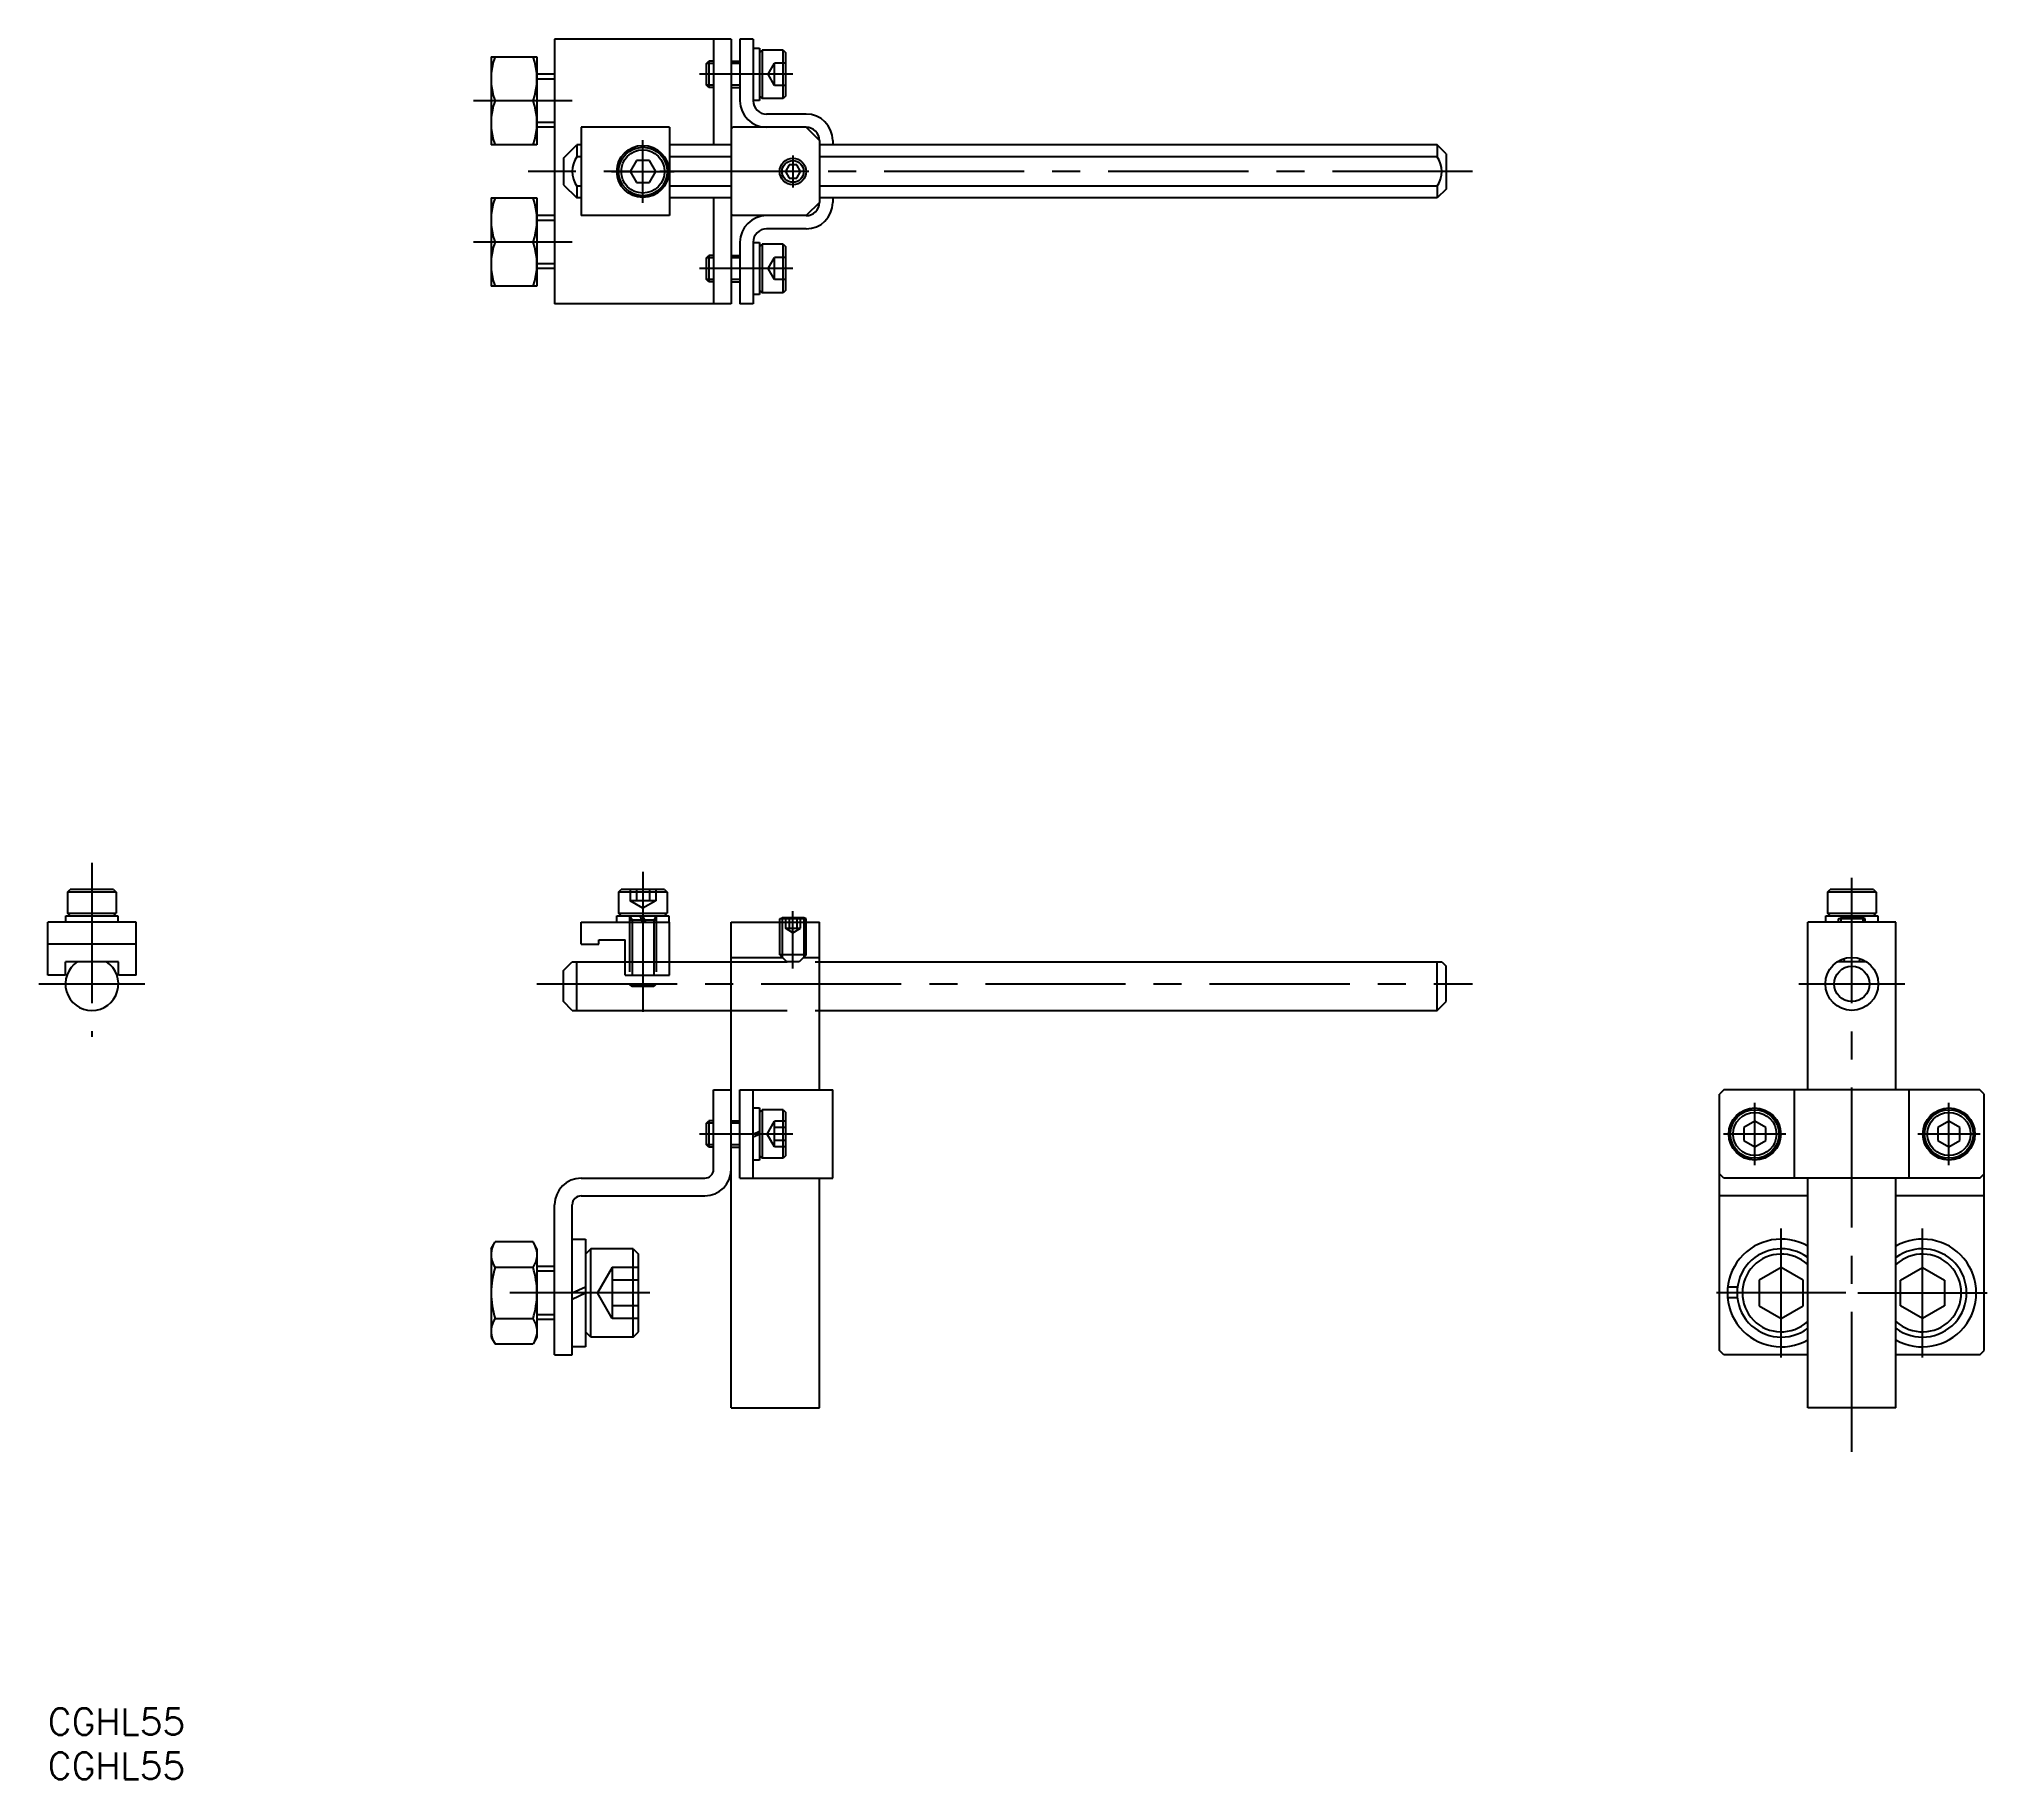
# Model space of a CAD drawing. Extents: x -1 to 220, y -8 to 189.
import ezdxf

# ---------------------------------------------------------------- set-up
doc = ezdxf.new("R2010")
doc.units = 0
doc.header["$LTSCALE"] = 0.5
doc.linetypes.add('CENTER', pattern=[50.8, 31.75, -6.35, 6.35, -6.35])
doc.linetypes.add('DASHED', pattern=[19.05, 12.7, -6.35])
doc.layers.get('0').update_dxf_attribs({"linetype": 'CONTINUOUS'})
doc.layers.add('CENTER', color=1, linetype='CENTER')
doc.styles.get("Standard").update_dxf_attribs({"font": 'txt.shx', "height": 3, "bigfont": 'bigfont.shx'})

# ---------------------------------------------------------------- blocks, each defined once
blk = doc.blocks.new('*U69')
at = {"color": 7, "linetype": 'CONTINUOUS'}
blk.add_text('CGHL55', height=3, dxfattribs=at).set_placement((0, -3))
blk = doc.blocks.new('*U70')
at = {"color": 7, "linetype": 'CONTINUOUS'}
blk.add_text('CGHL55', height=3, dxfattribs=at).set_placement((0, -8))

msp = doc.modelspace()

# ---------------------------------------------------------------- linework, layer by layer
at = {"color": 7, "linetype": 'CONTINUOUS'}
for p, q in [((77.42, 189.04), (57.42, 189.04)), ((57.42, 189.04), (57.42, 159.04)), ((75.42, 189.04), (75.42, 177.04)), ((77.42, 189.04), (77.42, 177.04)), ((79.92, 189.04), (78.42, 189.04)), ((78.42, 189.04), (78.42, 182.04)), ((79.92, 189.04), (79.92, 182.04)), ((79.92, 187.99), (80.62, 187.99)), ((80.62, 187.99), (80.62, 182.09)), ((80.62, 187.49), (80.92, 187.79)), ((83.32, 187.79), (80.92, 187.79)), ((80.92, 187.79), (80.92, 182.29)), ((83.32, 187.79), (83.62, 187.49)), ((83.32, 182.29), (83.32, 187.79)), ((50.22, 187.04), (50.22, 177.04)), ((50.22, 187.04), (55.42, 187.04)), ((55.42, 187.04), (55.42, 177.04)), ((74.62, 186.27), (74.89, 186.54)), ((74.62, 183.81), (74.62, 186.27)), ((75.42, 186.54), (74.89, 186.54)), ((74.89, 186.54), (74.89, 183.54)), ((77.42, 186.54), (78.42, 186.54)), ((83.62, 182.59), (83.62, 187.49)), ((57.42, 185.04), (55.42, 185.04)), ((74.89, 183.54), (74.62, 183.81)), ((75.42, 183.54), (74.89, 183.54)), ((77.42, 183.54), (78.42, 183.54)), ((54.98, 182.04), (50.67, 182.04)), ((80.62, 182.09), (79.92, 182.09)), ((80.62, 182.59), (80.92, 182.29)), ((83.32, 182.29), (80.92, 182.29)), ((83.62, 182.59), (83.32, 182.29)), ((57.42, 179.04), (55.42, 179.04)), ((70.42, 179.04), (60.42, 179.04)), ((60.42, 179.04), (60.42, 169.04)), ((70.42, 179.04), (70.42, 169.04)), ((77.62, 179.04), (77.42, 178.84)), ((77.42, 178.84), (77.42, 169.24)), ((85.92, 179.04), (77.62, 179.04)), ((85.92, 180.54), (81.42, 180.54)), ((85.92, 179.04), (87.42, 177.54)), ((55.42, 177.04), (50.22, 177.04)), ((58.42, 175.54), (59.92, 177.04)), ((59.92, 177.04), (59.92, 175.7)), ((60.42, 177.04), (59.92, 177.04)), ((77.42, 177.04), (70.42, 177.04)), ((87.42, 177.54), (87.42, 177.04)), ((87.42, 177.54), (87.42, 170.54)), ((157.42, 177.04), (87.42, 177.04)), ((88.92, 177.54), (88.92, 177.04)), ((158.42, 176.04), (157.42, 177.04)), ((157.42, 177.04), (157.42, 175.7)), ((58.42, 175.54), (58.42, 172.54)), ((60.42, 175.7), (59.92, 175.7)), ((66.7, 175.29), (65.98, 174.04)), ((68.15, 175.29), (66.7, 175.29)), ((68.87, 174.04), (68.15, 175.29)), ((77.42, 175.7), (70.42, 175.7)), ((83.99, 174.79), (83.56, 174.04)), ((84.86, 174.79), (83.99, 174.79)), ((85.29, 174.04), (84.86, 174.79)), ((157.42, 175.7), (87.42, 175.7)), ((158.42, 176.04), (158.42, 172.04)), ((58.42, 172.54), (59.92, 171.04)), ((60.42, 172.39), (59.92, 172.39)), ((59.92, 172.39), (59.92, 171.04)), ((65.98, 174.04), (66.7, 172.79)), ((66.7, 172.79), (68.15, 172.79)), ((68.15, 172.79), (68.87, 174.04)), ((77.42, 172.39), (70.42, 172.39)), ((83.56, 174.04), (83.99, 173.29)), ((83.99, 173.29), (84.86, 173.29)), ((84.86, 173.29), (85.29, 174.04)), ((157.42, 172.39), (87.42, 172.39)), ((157.42, 172.39), (157.42, 171.04)), ((50.22, 171.04), (50.22, 161.04)), ((50.22, 171.04), (55.42, 171.04)), ((55.42, 171.04), (55.42, 161.04)), ((60.42, 171.04), (59.92, 171.04)), ((77.42, 171.04), (70.42, 171.04)), ((75.42, 171.04), (75.42, 159.04)), ((77.42, 171.04), (77.42, 159.04)), ((87.42, 170.54), (85.92, 169.04)), ((87.42, 171.04), (87.42, 170.54)), ((157.42, 171.04), (87.42, 171.04)), ((88.92, 171.04), (88.92, 170.54)), ((158.42, 172.04), (157.42, 171.04)), ((57.42, 169.04), (55.42, 169.04)), ((70.42, 169.04), (60.42, 169.04)), ((77.42, 169.24), (77.62, 169.04)), ((85.92, 169.04), (77.62, 169.04)), ((85.92, 169.04), (81.42, 169.04)), ((54.98, 166.04), (50.67, 166.04)), ((78.42, 166.04), (78.42, 159.04)), ((79.92, 166.04), (79.92, 159.04)), ((79.92, 165.99), (80.62, 165.99)), ((80.62, 165.99), (80.62, 160.09)), ((80.62, 165.49), (80.92, 165.79)), ((83.32, 165.79), (80.92, 165.79)), ((80.92, 165.79), (80.92, 160.29)), ((85.92, 167.54), (81.42, 167.54)), ((83.32, 165.79), (83.62, 165.49)), ((83.32, 160.29), (83.32, 165.79)), ((74.62, 164.27), (74.89, 164.54)), ((74.62, 161.81), (74.62, 164.27)), ((75.42, 164.54), (74.89, 164.54)), ((74.89, 164.54), (74.89, 161.54)), ((77.42, 164.54), (78.42, 164.54)), ((83.62, 160.59), (83.62, 165.49)), ((57.42, 163.04), (55.42, 163.04)), ((74.89, 161.54), (74.62, 161.81)), ((75.42, 161.54), (74.89, 161.54)), ((77.42, 161.54), (78.42, 161.54)), ((55.42, 161.04), (50.22, 161.04)), ((77.42, 159.04), (57.42, 159.04)), ((79.92, 159.04), (78.42, 159.04)), ((80.62, 160.09), (79.92, 160.09)), ((80.62, 160.59), (80.92, 160.29)), ((83.32, 160.29), (80.92, 160.29)), ((83.62, 160.59), (83.32, 160.29)), ((2.25, 92.44), (2.55, 92.74)), ((7.45, 92.74), (2.55, 92.74)), ((7.45, 92.74), (7.75, 92.44)), ((64.67, 92.44), (64.97, 92.74)), ((69.87, 92.74), (64.97, 92.74)), ((69.87, 92.74), (70.17, 92.44)), ((201.63, 92.44), (201.93, 92.74)), ((206.83, 92.74), (201.93, 92.74)), ((206.83, 92.74), (207.13, 92.44)), ((2.25, 92.44), (2.25, 90.04)), ((7.75, 92.44), (2.25, 92.44)), ((7.75, 92.44), (7.75, 90.04)), ((64.67, 92.44), (64.67, 90.04)), ((70.17, 92.44), (64.67, 92.44)), ((70.17, 92.44), (70.17, 90.04)), ((201.63, 92.44), (201.63, 90.04)), ((207.13, 92.44), (201.63, 92.44)), ((207.13, 92.44), (207.13, 90.04)), ((0, 83.04), (0, 89.04)), ((10, 89.04), (0, 89.04)), ((2.05, 89.74), (7.95, 89.74)), ((2.05, 89.04), (2.05, 89.74)), ((7.95, 89.04), (2.05, 89.04)), ((2.55, 89.74), (2.25, 90.04)), ((2.25, 90.04), (7.75, 90.04)), ((7.45, 89.74), (7.75, 90.04)), ((7.95, 89.74), (7.95, 89.04)), ((10, 83.04), (10, 89.04)), ((60.42, 89.04), (70.42, 89.04)), ((60.42, 86.54), (60.42, 89.04)), ((64.47, 89.74), (70.37, 89.74)), ((64.47, 89.04), (64.47, 89.74)), ((64.97, 89.74), (64.67, 90.04)), ((64.67, 90.04), (70.17, 90.04)), ((67.42, 89.04), (67.1, 89.74)), ((67.75, 89.04), (67.42, 89.74)), ((69.87, 89.74), (70.17, 90.04)), ((70.37, 89.74), (70.37, 89.04)), ((70.42, 83.04), (70.42, 89.04)), ((77.42, 89.04), (87.42, 89.04)), ((77.42, 34.04), (77.42, 89.04)), ((82.92, 89.39), (83.19, 89.54)), ((82.92, 89.04), (82.92, 89.39)), ((85.65, 89.54), (83.19, 89.54)), ((85.92, 89.39), (85.65, 89.54)), ((85.92, 89.04), (85.92, 89.39)), ((87.42, 70.04), (87.42, 89.04)), ((209.38, 89.04), (199.38, 89.04)), ((199.38, 70.04), (199.38, 89.04)), ((201.43, 89.74), (207.33, 89.74)), ((201.43, 89.04), (201.43, 89.74)), ((201.93, 89.74), (201.63, 90.04)), ((201.63, 90.04), (207.13, 90.04)), ((202.88, 89.39), (203.15, 89.54)), ((202.88, 89.04), (202.88, 89.39)), ((205.61, 89.54), (203.15, 89.54)), ((204.14, 89.54), (204.05, 89.74)), ((204.47, 89.54), (204.38, 89.74)), ((205.88, 89.39), (205.61, 89.54)), ((205.88, 89.04), (205.88, 89.39)), ((206.83, 89.74), (207.13, 90.04)), ((207.33, 89.74), (207.33, 89.04)), ((209.38, 70.04), (209.38, 89.04)), ((10, 86.54), (0, 86.54)), ((60.42, 86.54), (62.42, 86.54)), ((62.42, 86.54), (62.42, 87.04)), ((62.42, 87.04), (65.42, 87.04)), ((65.42, 83.04), (65.42, 87.04)), ((2, 83.04), (2, 84.54)), ((8, 84.54), (2, 84.54)), ((6.66, 84.54), (3.34, 84.54)), ((8, 83.04), (8, 84.54)), ((58.42, 83.54), (59.42, 84.54)), ((59.42, 84.54), (65.42, 84.54)), ((59.92, 79.04), (59.92, 84.54)), ((70.42, 84.54), (77.42, 84.54)), ((87.42, 84.54), (157.92, 84.54)), ((157.42, 79.04), (157.42, 84.54)), ((157.92, 84.54), (158.42, 84.04)), ((158.42, 80.04), (158.42, 84.04)), ((206.03, 84.54), (202.72, 84.54)), ((203.36, 84.86), (203.68, 84.54)), ((205.4, 84.86), (205.08, 84.54)), ((2, 83.04), (0, 83.04)), ((10, 83.04), (8, 83.04)), ((58.42, 80.04), (58.42, 83.54)), ((65.42, 83.04), (70.42, 83.04)), ((59.42, 79.04), (58.42, 80.04)), ((157.42, 79.04), (158.42, 80.04)), ((59.42, 79.04), (77.42, 79.04)), ((87.42, 79.04), (157.42, 79.04)), ((75.42, 70.04), (77.42, 70.04)), ((75.42, 61.04), (75.42, 70.04)), ((78.42, 70.04), (88.92, 70.04)), ((78.42, 60.04), (78.42, 70.04)), ((79.92, 60.04), (79.92, 70.04)), ((88.92, 60.04), (88.92, 70.04)), ((189.88, 70.04), (189.38, 69.54)), ((189.38, 60.54), (189.38, 69.54)), ((218.88, 70.04), (189.88, 70.04)), ((197.88, 60.04), (197.88, 70.04)), ((210.88, 60.04), (210.88, 70.04)), ((219.38, 69.54), (218.88, 70.04)), ((219.38, 60.54), (219.38, 69.54)), ((74.62, 66.27), (74.89, 66.54)), ((74.62, 63.81), (74.62, 66.27)), ((75.42, 66.54), (74.89, 66.54)), ((74.89, 66.54), (74.89, 63.54)), ((77.42, 66.54), (78.42, 66.54)), ((79.92, 67.99), (80.62, 67.99)), ((80.62, 67.99), (80.62, 62.09)), ((80.62, 67.49), (80.92, 67.79)), ((83.32, 67.79), (80.92, 67.79)), ((80.92, 67.79), (80.92, 62.29)), ((83.32, 67.79), (83.62, 67.49)), ((83.32, 62.29), (83.32, 67.79)), ((83.62, 62.59), (83.62, 67.49)), ((193.38, 66.49), (192.13, 65.77)), ((194.63, 65.77), (193.38, 66.49)), ((215.38, 66.49), (214.13, 65.77)), ((216.63, 65.77), (215.38, 66.49)), ((79.92, 65.04), (80.62, 65.37)), ((79.92, 64.72), (80.62, 65.04)), ((190.43, 65.04), (190.63, 65.04)), ((190.44, 65.37), (190.65, 65.37)), ((192.13, 65.77), (192.13, 64.32)), ((192.13, 64.32), (193.38, 63.6)), ((193.38, 63.6), (194.63, 64.32)), ((194.63, 64.32), (194.63, 65.77)), ((212.43, 65.04), (212.63, 65.04)), ((212.44, 65.37), (212.65, 65.37)), ((214.13, 65.77), (214.13, 64.32)), ((214.13, 64.32), (215.38, 63.6)), ((215.38, 63.6), (216.63, 64.32)), ((216.63, 64.32), (216.63, 65.77)), ((74.89, 63.54), (74.62, 63.81)), ((75.42, 63.54), (74.89, 63.54)), ((77.42, 63.54), (78.42, 63.54)), ((80.62, 62.09), (79.92, 62.09)), ((80.62, 62.59), (80.92, 62.29)), ((83.32, 62.29), (80.92, 62.29)), ((83.62, 62.59), (83.32, 62.29)), ((60.42, 60.04), (74.42, 60.04)), ((78.42, 60.04), (88.92, 60.04)), ((87.42, 34.04), (87.42, 60.04)), ((189.88, 60.04), (189.38, 60.54)), ((189.38, 40.54), (189.38, 60.54)), ((218.88, 60.04), (189.88, 60.04)), ((199.38, 34.04), (199.38, 60.04)), ((209.38, 34.04), (209.38, 60.04)), ((218.88, 60.04), (219.38, 60.54)), ((219.38, 40.54), (219.38, 60.54)), ((60.42, 58.04), (74.42, 58.04)), ((199.38, 58.04), (189.38, 58.04)), ((219.38, 58.04), (209.38, 58.04)), ((57.42, 40.04), (57.42, 57.04)), ((59.42, 40.04), (59.42, 57.04)), ((59.42, 40.94), (59.42, 53.14)), ((59.42, 53.14), (60.92, 53.14)), ((60.92, 53.14), (60.92, 40.94)), ((50.22, 52.04), (50.67, 52.82)), ((50.22, 52.04), (50.22, 42.04)), ((54.98, 52.82), (50.67, 52.82)), ((55.42, 52.04), (54.98, 52.82)), ((55.42, 52.04), (55.42, 42.04)), ((61.52, 52.04), (60.92, 51.44)), ((61.52, 42.04), (61.52, 52.04)), ((66.32, 52.04), (61.52, 52.04)), ((66.32, 42.04), (66.32, 52.04)), ((66.32, 52.04), (66.92, 51.44)), ((66.92, 42.64), (66.92, 51.44)), ((54.98, 49.93), (50.67, 49.93)), ((57.42, 50.04), (55.42, 50.04)), ((196.38, 49.93), (193.88, 48.49)), ((198.88, 48.49), (196.38, 49.93)), ((209.88, 48.49), (212.38, 49.93)), ((212.38, 49.93), (214.88, 48.49)), ((59.42, 47.04), (60.92, 47.74)), ((59.42, 46.34), (60.92, 47.04)), ((190.3, 46.54), (191.4, 46.54)), ((190.32, 47.75), (191.43, 47.75)), ((193.88, 48.49), (193.88, 45.6)), ((198.88, 45.6), (198.88, 48.49)), ((209.88, 45.6), (209.88, 48.49)), ((214.88, 48.49), (214.88, 45.6)), ((50.67, 44.16), (54.98, 44.16)), ((193.88, 45.6), (196.38, 44.16)), ((196.38, 44.16), (198.88, 45.6)), ((212.38, 44.16), (209.88, 45.6)), ((214.88, 45.6), (212.38, 44.16)), ((50.22, 42.04), (50.67, 41.27)), ((55.42, 42.04), (54.98, 41.27)), ((57.42, 44.04), (55.42, 44.04)), ((61.52, 42.04), (60.92, 42.64)), ((66.32, 42.04), (61.52, 42.04)), ((66.32, 42.04), (66.92, 42.64)), ((50.67, 41.27), (54.98, 41.27)), ((57.42, 40.04), (59.42, 40.04)), ((60.92, 40.94), (59.42, 40.94)), ((189.88, 40.04), (189.38, 40.54)), ((199.38, 40.04), (189.88, 40.04)), ((218.88, 40.04), (209.38, 40.04)), ((218.88, 40.04), (219.38, 40.54)), ((77.42, 34.04), (87.42, 34.04)), ((209.38, 34.04), (199.38, 34.04))]:
    msp.add_line(p, q, dxfattribs=at)
at = {"color": 3, "linetype": 'CONTINUOUS'}
for p, q in [((75.42, 186.27), (74.62, 186.27)), ((78.42, 186.27), (77.42, 186.27)), ((57.42, 184.5), (55.42, 184.5)), ((75.42, 183.81), (74.62, 183.81)), ((78.42, 183.81), (77.42, 183.81)), ((57.42, 179.58), (55.42, 179.58)), ((57.42, 168.5), (55.42, 168.5)), ((57.42, 163.58), (55.42, 163.58)), ((75.42, 164.27), (74.62, 164.27)), ((78.42, 164.27), (77.42, 164.27)), ((75.42, 161.81), (74.62, 161.81)), ((78.42, 161.81), (77.42, 161.81)), ((85.92, 89.39), (82.92, 89.39)), ((83.19, 89.54), (83.19, 89.04)), ((85.65, 89.54), (85.65, 89.04)), ((205.88, 89.39), (202.88, 89.39)), ((203.15, 89.54), (203.15, 89.04)), ((205.61, 89.54), (205.61, 89.04)), ((75.42, 66.27), (74.62, 66.27)), ((78.42, 66.27), (77.42, 66.27)), ((75.42, 63.81), (74.62, 63.81)), ((78.42, 63.81), (77.42, 63.81)), ((57.42, 49.5), (55.42, 49.5)), ((57.42, 44.58), (55.42, 44.58))]:
    msp.add_line(p, q, dxfattribs=at)
at = {"color": 3, "linetype": 'DASHED'}
for p, q in [((81.6, 185.04), (82.32, 186.29)), ((82.32, 183.79), (82.32, 186.29)), ((83.62, 186.29), (82.32, 186.29)), ((82.32, 183.79), (81.6, 185.04)), ((83.62, 185.04), (82.32, 185.04)), ((83.62, 183.79), (82.32, 183.79)), ((81.6, 163.04), (82.32, 164.29)), ((82.32, 161.79), (82.32, 164.29)), ((83.62, 164.29), (82.32, 164.29)), ((82.32, 161.79), (81.6, 163.04)), ((83.62, 163.04), (82.32, 163.04)), ((83.62, 161.79), (82.32, 161.79)), ((65.98, 92.74), (65.98, 91.44)), ((66.7, 92.74), (66.7, 91.44)), ((68.15, 92.74), (68.15, 91.44)), ((68.87, 92.74), (68.87, 91.44)), ((68.87, 91.44), (65.98, 91.44)), ((67.42, 90.61), (65.98, 91.44)), ((68.87, 91.44), (67.42, 90.61)), ((65.92, 89.74), (66.19, 89.27)), ((65.92, 89.74), (65.92, 82.01)), ((68.92, 89.27), (65.92, 89.27)), ((66.19, 89.27), (66.19, 81.74)), ((68.92, 89.74), (68.65, 89.27)), ((68.65, 89.27), (68.65, 81.74)), ((68.92, 89.74), (68.92, 82.01)), ((82.92, 85.34), (82.92, 89.04)), ((83.19, 89.04), (83.19, 85.07)), ((83.56, 89.54), (83.56, 88.34)), ((84.42, 87.84), (83.56, 88.34)), ((83.56, 88.34), (85.29, 88.34)), ((83.99, 89.54), (83.99, 88.34)), ((84.42, 87.84), (85.29, 88.34)), ((84.86, 89.54), (84.86, 88.34)), ((85.29, 88.34), (85.29, 89.54)), ((85.65, 89.04), (85.65, 85.07)), ((85.92, 85.34), (85.92, 89.04)), ((65.42, 84.54), (70.42, 84.54)), ((77.42, 85.04), (83.22, 85.04)), ((77.42, 84.54), (87.42, 84.54)), ((82.92, 85.34), (83.72, 84.54)), ((85.92, 85.34), (82.92, 85.34)), ((85.12, 84.54), (83.72, 84.54)), ((85.92, 85.34), (85.12, 84.54)), ((85.62, 85.04), (87.42, 85.04)), ((66.19, 81.74), (65.92, 82.01)), ((65.92, 82.01), (68.92, 82.01)), ((68.65, 81.74), (66.19, 81.74)), ((68.92, 82.01), (68.65, 81.74)), ((77.42, 79.04), (87.42, 79.04)), ((81.49, 65.04), (82.32, 66.49)), ((82.32, 63.6), (82.32, 66.49)), ((83.62, 66.49), (82.32, 66.49)), ((82.32, 63.6), (81.49, 65.04)), ((83.62, 65.77), (82.32, 65.77)), ((83.62, 64.32), (82.32, 64.32)), ((83.62, 63.6), (82.32, 63.6)), ((63.92, 49.93), (62.26, 47.04)), ((66.92, 49.93), (63.92, 49.93)), ((63.92, 49.93), (63.92, 44.16)), ((63.92, 44.16), (62.26, 47.04)), ((66.92, 48.49), (63.92, 48.49)), ((66.92, 45.6), (63.92, 45.6)), ((66.92, 44.16), (63.92, 44.16))]:
    msp.add_line(p, q, dxfattribs=at)
at = {"color": 7, "linetype": 'CONTINUOUS'}
for centre, radius in [((67.42, 174.04), 2.95), ((67.42, 174.04), 2.75), ((67.42, 174.04), 2.45), ((84.42, 174.04), 1.5), ((204.38, 82.04), 3), ((204.38, 82.04), 2), ((193.38, 65.04), 2.95), ((193.38, 65.04), 2.75), ((193.38, 65.04), 2.45), ((215.38, 65.04), 2.95), ((215.38, 65.04), 2.75), ((215.38, 65.04), 2.45)]:
    msp.add_circle(centre, radius, dxfattribs=at)
at = {"color": 3, "linetype": 'CONTINUOUS'}
msp.add_circle((84.42, 174.04), 1.23, dxfattribs=at)
at = {"color": 7, "linetype": 'CONTINUOUS'}
for centre, radius, start, end in [((57.44, 184.54), 7.22, 159.7438, 200.2562), ((48.2, 184.54), 7.22, 339.7438, 20.2562), ((57.44, 179.54), 7.22, 159.7438, 200.2562), ((48.2, 179.54), 7.22, 339.7438, 20.2562), ((81.42, 182.04), 3, 180, 270), ((81.42, 182.04), 1.5, 180, 270), ((85.92, 177.54), 3, 0, 90), ((85.92, 177.54), 1.5, 0, 90), ((62.42, 174.04), 3, 146.4427, 213.5573), ((154.92, 174.04), 3, 326.4427, 33.5573), ((57.44, 168.54), 7.22, 159.7438, 200.2562), ((48.2, 168.54), 7.22, 339.7438, 20.2562), ((85.92, 170.54), 3, 270, 0), ((85.92, 170.54), 1.5, 270, 0), ((81.42, 166.04), 3, 90, 180), ((57.44, 163.54), 7.22, 159.7438, 200.2562), ((48.2, 163.54), 7.22, 339.7438, 20.2562), ((81.42, 166.04), 1.5, 90, 180), ((5, 82.04), 3, 123.5573, 56.4427), ((60.42, 57.04), 3, 90, 180), ((74.42, 61.04), 3, 270, 0), ((74.42, 61.04), 1, 270, 0), ((60.42, 57.04), 1, 90, 180), ((196.38, 47.04), 6.1, 60.5408, 299.4592), ((212.38, 47.04), 6.1, 240.5408, 119.4592), ((52.78, 51.37), 2.56, 154.3842, 214.3842), ((52.87, 51.37), 2.56, 325.6158, 25.6158), ((196.38, 47.04), 5, 53.1301, 306.8699), ((196.38, 47.04), 4.4, 47.0141, 312.9859), ((212.38, 47.04), 5, 233.1301, 126.8699), ((212.38, 47.04), 4.4, 227.0141, 132.9859), ((59.78, 47.04), 9.55, 162.412, 197.588), ((45.87, 47.04), 9.55, 342.412, 17.588), ((52.78, 42.71), 2.56, 145.6158, 205.6158), ((52.87, 42.71), 2.56, 334.3842, 34.3842)]:
    msp.add_arc(centre, radius, start, end, dxfattribs=at)
at = {"layer": 'CENTER', "color": 1, "linetype": 'CENTER'}
for p, q in [((84.4, 185.04), (73.84, 185.04)), ((59.42, 182.04), (48.22, 182.04)), ((67.42, 170.5), (67.42, 177.58)), ((84.42, 175.84), (84.42, 172.24)), ((161.42, 174.04), (54.42, 174.04)), ((63.88, 174.04), (70.96, 174.04)), ((86.22, 174.04), (82.62, 174.04)), ((59.42, 166.04), (48.22, 166.04)), ((84.4, 163.04), (73.84, 163.04)), ((5, 95.74), (5, 76.04)), ((67.42, 94.74), (67.42, 77.74)), ((67.42, 93.52), (67.42, 78.96)), ((204.38, 29.04), (204.38, 94.04)), ((84.42, 83.79), (84.42, 90.29)), ((-1, 82.04), (11, 82.04)), ((55.42, 82.04), (161.42, 82.04)), ((198.38, 82.04), (210.38, 82.04)), ((193.38, 61.5), (193.38, 68.58)), ((215.38, 61.5), (215.38, 68.58)), ((84.4, 65.04), (73.84, 65.04)), ((196.92, 65.04), (189.84, 65.04)), ((218.92, 65.04), (211.84, 65.04)), ((196.38, 39.72), (196.38, 54.36)), ((212.38, 39.72), (212.38, 54.36)), ((68.22, 47.04), (49.62, 47.04)), ((203.7, 47.04), (189.06, 47.04)), ((205.06, 47.04), (219.7, 47.04))]:
    msp.add_line(p, q, dxfattribs=at)

# ---------------------------------------------------------------- block references
at = {"color": 7, "linetype": 'CONTINUOUS'}
for name in ['*U69', '*U70']:
    msp.add_blockref(name, (0, 0), dxfattribs=at)

doc.saveas('drawing.dxf')
